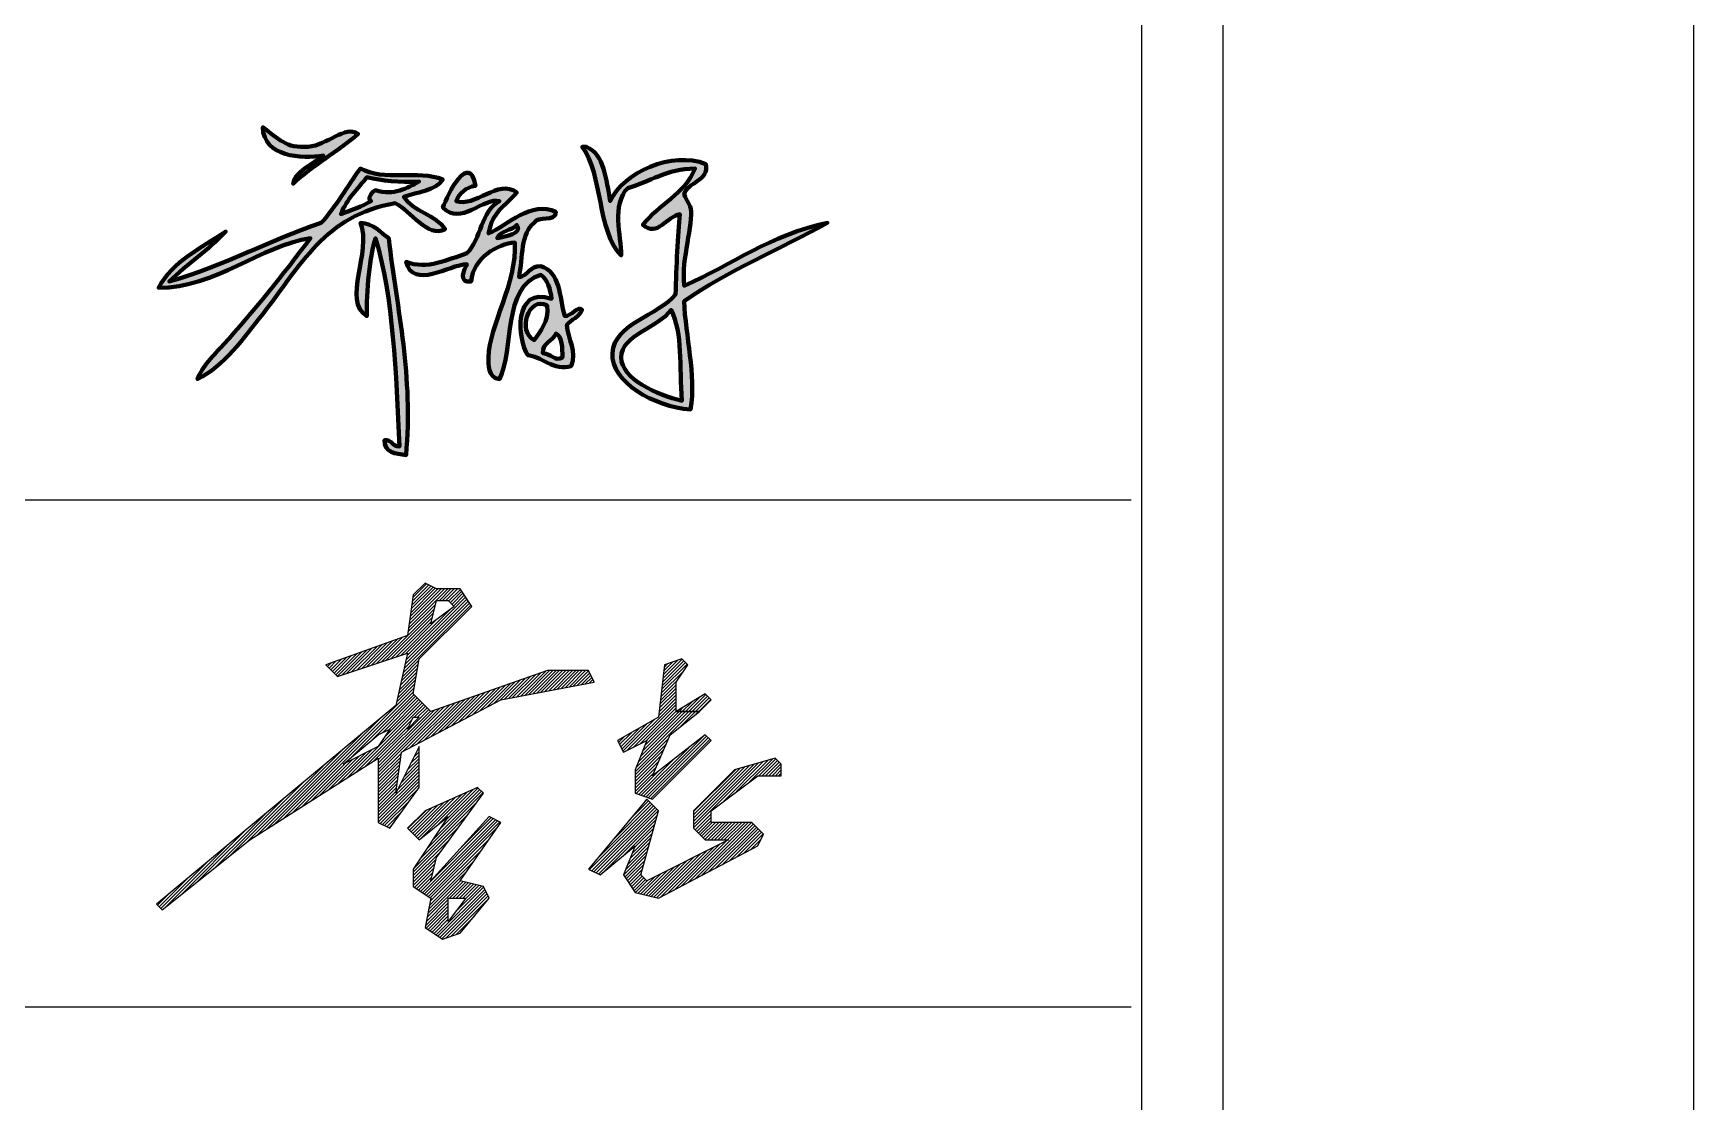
# Model space of a CAD drawing. Header units: inches. Extents: x 18712 to 314639, y 0 to 420500.
# Drawn here: x 134335 to 137612, y 175175 to 177284 of the extents above; entities that cross this region are included whole.
import ezdxf
from ezdxf.enums import TextEntityAlignment as Align

# ---------------------------------------------------------------- set-up
doc = ezdxf.new("R2010")
doc.units = ezdxf.units.IN
doc.header["$LTSCALE"] = 1000
doc.header["$MEASUREMENT"] = 0
doc.layers.get('0').update_dxf_attribs({"true_color": 0xffffff})
for name, color, linetype, true_color in [('TK', 7, 'Continuous', 0xffffff), ('TK-TEXT', 4, 'Continuous', 0x00ffff), ('ZG-图号', 2, 'Continuous', 0xffff00), ('ZG-图名', 1, 'Continuous', 0xff0000), ('ZG-图框层', 4, 'Continuous', 0x00ffff), ('图层 1', 7, 'Continuous', 0xffffff), ('签名', 3, 'Continuous', 0x00ff00)]:
    doc.layers.add(name, color=color, linetype=linetype, true_color=true_color)
doc.styles.add('-宋体', font='simsun.ttc', dxfattribs={"height": 0.2, "bigfont": 'gbcbig.shx'})
pattern_1 = [(45, (3020.8344, -76034.279), (-3.232892, 3.232892), [])]

# ---------------------------------------------------------------- blocks, each defined once
blk = doc.blocks.new('A$C6f5e09ec')
at = {"layer": '图层 1', "true_color": 0xffffff}
h = blk.add_hatch(color=7, dxfattribs=at)
edge = h.paths.add_edge_path(flags=0)
edge.add_spline(control_points=[(3576.1, -74201.6), (3578.5, -74260.8), (3652, -74264.4), (3696.1, -74257.4), (3675.7, -74272.8), (3636.5, -74292), (3636.1, -74313.1), (3675.4, -74276.6), (3724.1, -74249.7), (3764.7, -74214.5), (3737.8, -74197.7), (3703.8, -74237.1), (3666.1, -74240.2), (3621.2, -74243.9), (3608.2, -74224.3), (3576.1, -74201.6)], knot_values=[0, 0, 0, 0, 0.296607, 0.296607, 0.296607, 0.593215, 0.593215, 0.593215, 0.889822, 0.889822, 0.889822, 1.18643, 1.18643, 1.18643, 1.483037, 1.483037, 1.483037, 1.483037], weights=[1, 1, 1, 1, 1, 1, 1, 1, 1, 1, 1, 1, 1, 1, 1, 1], degree=3, periodic=0)
h = blk.add_hatch(color=7, dxfattribs=at)
edge = h.paths.add_edge_path(flags=0)
edge.add_spline(control_points=[(3996.2, -74317.4), (3984.5, -74249.2), (3940.1, -74333.5), (3931.9, -74360.3), (3965.8, -74397.3), (4012.1, -74339.4), (4043.4, -74347.4), (4006.9, -74366.7), (4007.3, -74422.8), (3979.1, -74450.3), (3941.7, -74462.4), (3900.3, -74483.6), (3859, -74467.4), (3873, -74522.5), (3944, -74473.8), (3979.1, -74471.7), (3973.8, -74482.1), (3960.5, -74510.1), (3987.6, -74506), (3991.2, -74458.1), (4040.2, -74432.9), (4073.4, -74428.9), (4078.7, -74510.9), (4022.5, -74590.6), (4021.9, -74656.1), (4021.8, -74668.9), (4019.8, -74696.1), (4043.4, -74698.9), (4072.5, -74641.6), (4048.6, -74515.2), (4124.8, -74493.2), (4138.2, -74502.7), (4143.4, -74520.3), (4146.2, -74540.3), (4069, -74514.8), (4079.3, -74620.6), (4099.1, -74651.8), (4122.3, -74651.9), (4152.2, -74683.8), (4184.8, -74673.2), (4197.4, -74644.5), (4177.8, -74619.7), (4176.3, -74591.8), (4185.1, -74580.6), (4201.3, -74576.8), (4206.3, -74561.7), (4198.6, -74552.9), (4185.2, -74574.8), (4172, -74574.6), (4161.9, -74536.1), (4162.9, -74486.5), (4124.8, -74476), (4102.2, -74474.8), (4100.9, -74495), (4081.9, -74497.4), (4089.4, -74459.2), (4085.1, -74409.2), (4112, -74390.3), (4118.2, -74375), (4154.6, -74390.1), (4154.8, -74368.8), (4106.2, -74345.5), (4059, -74395.2), (4021.9, -74411.7), (4030, -74365.6), (4052.9, -74360.3), (4077.7, -74330.3), (4040.2, -74302.7), (3995.2, -74361.1), (3957.6, -74347.4), (3964.7, -74331.6), (3976.3, -74320.4), (3996.2, -74317.4)], knot_values=[0, 0, 0, 0, 0.032292, 0.032292, 0.032292, 0.064584, 0.064584, 0.064584, 0.096876, 0.096876, 0.096876, 0.129168, 0.129168, 0.129168, 0.16146, 0.16146, 0.16146, 0.193752, 0.193752, 0.193752, 0.226044, 0.226044, 0.226044, 0.258336, 0.258336, 0.258336, 0.290628, 0.290628, 0.290628, 0.32292, 0.32292, 0.32292, 0.355212, 0.355212, 0.355212, 0.387504, 0.387504, 0.387504, 0.419796, 0.419796, 0.419796, 0.452088, 0.452088, 0.452088, 0.48438, 0.48438, 0.48438, 0.516672, 0.516672, 0.516672, 0.548964, 0.548964, 0.548964, 0.581257, 0.581257, 0.581257, 0.613549, 0.613549, 0.613549, 0.645841, 0.645841, 0.645841, 0.678133, 0.678133, 0.678133, 0.710425, 0.710425, 0.710425, 0.742717, 0.742717, 0.742717, 0.775009, 0.775009, 0.775009, 0.775009], weights=[1, 1, 1, 1, 1, 1, 1, 1, 1, 1, 1, 1, 1, 1, 1, 1, 1, 1, 1, 1, 1, 1, 1, 1, 1, 1, 1, 1, 1, 1, 1, 1, 1, 1, 1, 1, 1, 1, 1, 1, 1, 1, 1, 1, 1, 1, 1, 1, 1, 1, 1, 1, 1, 1, 1, 1, 1, 1, 1, 1, 1, 1, 1, 1, 1, 1, 1, 1, 1, 1, 1, 1, 1], degree=3, periodic=0)
edge = h.paths.add_edge_path(flags=0)
edge.add_spline(control_points=[(4039.1, -74420.3), (4055.3, -74417.7), (4090.1, -74411.5), (4077.7, -74394.6), (4067.5, -74405.9), (4045.5, -74405.3), (4039.1, -74420.3)], knot_values=[0, 0, 0, 0, 0.734118, 0.734118, 0.734118, 1.468235, 1.468235, 1.468235, 1.468235], weights=[1, 1, 1, 1, 1, 1, 1], degree=3, periodic=0)
edge = h.paths.add_edge_path(flags=0)
edge.add_spline(control_points=[(4112, -74621.8), (4124.6, -74603), (4140.2, -74587.2), (4137.7, -74553.2), (4100.5, -74533.8), (4077.5, -74606.2), (4112, -74621.8)], knot_values=[0, 0, 0, 0, 0.624085, 0.624085, 0.624085, 1.248171, 1.248171, 1.248171, 1.248171], weights=[1, 1, 1, 1, 1, 1, 1], degree=3, periodic=0)
edge = h.paths.add_edge_path(flags=0)
edge.add_spline(control_points=[(4129.1, -74647.5), (4146.7, -74648.6), (4151.7, -74664.9), (4167.7, -74656.1), (4167.2, -74636.5), (4167.6, -74616.1), (4154.8, -74608.9), (4149.3, -74624.8), (4127.9, -74624.8), (4129.1, -74647.5)], knot_values=[0, 0, 0, 0, 0.469296, 0.469296, 0.469296, 0.938592, 0.938592, 0.938592, 1.407887, 1.407887, 1.407887, 1.407887], weights=[1, 1, 1, 1, 1, 1, 1, 1, 1, 1], degree=3, periodic=0)
h = blk.add_hatch(color=7, dxfattribs=at)
edge = h.paths.add_edge_path(flags=0)
edge.add_spline(control_points=[(4206.3, -74240.2), (4248.2, -74295.5), (4235.3, -74405.5), (4283.4, -74454.6), (4283.4, -74416), (4264.2, -74354.3), (4296.3, -74321.7), (4340.6, -74308.9), (4373.1, -74284.2), (4429.2, -74283.1), (4409, -74334.3), (4356.8, -74353.6), (4326.3, -74394.6), (4354.3, -74419.7), (4373.6, -74377.4), (4399.2, -74373.1), (4394.8, -74413.7), (4392.9, -74476.8), (4390.6, -74531.7), (4357.8, -74573.1), (4269.6, -74588.4), (4266.3, -74647.5), (4263, -74704.7), (4347.5, -74752.8), (4420.6, -74758.9), (4431.9, -74688.8), (4410.1, -74615.3), (4407.7, -74544.6), (4493.6, -74484.7), (4597.2, -74442.6), (4690.7, -74390.3), (4578.3, -74413.6), (4502, -74473.1), (4407.7, -74514.6), (4402, -74459.1), (4426.2, -74395), (4420.6, -74360.3), (4420.1, -74357.3), (4407.3, -74336.4), (4407.7, -74334.5), (4413.7, -74309.6), (4458.1, -74307.5), (4450.6, -74274.5), (4384.3, -74247.6), (4287, -74291.2), (4262, -74347.4), (4253.2, -74304.7), (4251.2, -74255.3), (4214.8, -74240.2), (4212, -74240.2), (4209.1, -74240.2), (4206.3, -74240.2)], knot_values=[0, 0, 0, 0, 0.058824, 0.058824, 0.058824, 0.117647, 0.117647, 0.117647, 0.176471, 0.176471, 0.176471, 0.235294, 0.235294, 0.235294, 0.294118, 0.294118, 0.294118, 0.352941, 0.352941, 0.352941, 0.411765, 0.411765, 0.411765, 0.470588, 0.470588, 0.470588, 0.529412, 0.529412, 0.529412, 0.588235, 0.588235, 0.588235, 0.647059, 0.647059, 0.647059, 0.705882, 0.705882, 0.705882, 0.764706, 0.764706, 0.764706, 0.823529, 0.823529, 0.823529, 0.882353, 0.882353, 0.882353, 0.941176, 0.941176, 0.941176, 1, 1, 1, 1], weights=[1, 1, 1, 1, 1, 1, 1, 1, 1, 1, 1, 1, 1, 1, 1, 1, 1, 1, 1, 1, 1, 1, 1, 1, 1, 1, 1, 1, 1, 1, 1, 1, 1, 1, 1, 1, 1, 1, 1, 1, 1, 1, 1, 1, 1, 1, 1, 1, 1, 1, 1, 1], degree=3, periodic=0)
edge = h.paths.add_edge_path(flags=0)
edge.add_spline(control_points=[(4382, -74561.7), (4357.7, -74597.7), (4283, -74611.2), (4283.4, -74656.1), (4283.8, -74698.7), (4354.2, -74729), (4403.5, -74741.8), (4397.5, -74671.2), (4405.8, -74610.2), (4382, -74561.7)], knot_values=[0, 0, 0, 0, 0.524063, 0.524063, 0.524063, 1.048126, 1.048126, 1.048126, 1.572188, 1.572188, 1.572188, 1.572188], weights=[1, 1, 1, 1, 1, 1, 1, 1, 1, 1], degree=3, periodic=0)
h = blk.add_hatch(color=7, dxfattribs=at)
edge = h.paths.add_edge_path(flags=0)
edge.add_spline(control_points=[(3931.9, -74304.5), (3882.3, -74286), (3814.3, -74308.7), (3769, -74283.1), (3742.9, -74318.4), (3721, -74358), (3691.8, -74390.3), (3588, -74425.1), (3499.9, -74475.6), (3391.8, -74506), (3427.5, -74471.7), (3469.3, -74443.5), (3503.2, -74407.4), (3454.7, -74440.3), (3398.6, -74465.7), (3370.3, -74518.9), (3483.1, -74518.6), (3572.6, -74435.5), (3670.4, -74420.3), (3617.5, -74491.5), (3556.3, -74567.1), (3498.9, -74630.3), (3479.6, -74651.7), (3456.6, -74673.8), (3447.5, -74698.9), (3500.1, -74673.1), (3538.6, -74618), (3576.1, -74570.3), (3651.5, -74474.4), (3698.4, -74375.5), (3837.6, -74351.7), (3869.1, -74366.5), (3900.2, -74420.7), (3936.2, -74403.1), (3917.3, -74373.5), (3873.2, -74369), (3854.7, -74338.8), (3882.4, -74329.4), (3917.3, -74327.1), (3931.9, -74304.5)], knot_values=[0, 0, 0, 0, 0.06603, 0.06603, 0.06603, 0.13206, 0.13206, 0.13206, 0.19809, 0.19809, 0.19809, 0.26412, 0.26412, 0.26412, 0.330151, 0.330151, 0.330151, 0.396181, 0.396181, 0.396181, 0.462211, 0.462211, 0.462211, 0.528241, 0.528241, 0.528241, 0.594271, 0.594271, 0.594271, 0.660301, 0.660301, 0.660301, 0.726331, 0.726331, 0.726331, 0.792361, 0.792361, 0.792361, 0.858391, 0.858391, 0.858391, 0.858391], weights=[1, 1, 1, 1, 1, 1, 1, 1, 1, 1, 1, 1, 1, 1, 1, 1, 1, 1, 1, 1, 1, 1, 1, 1, 1, 1, 1, 1, 1, 1, 1, 1, 1, 1, 1, 1, 1, 1, 1, 1], degree=3, periodic=0)
edge = h.paths.add_edge_path(flags=0)
edge.add_spline(control_points=[(3781.9, -74300.2), (3763.6, -74323.4), (3742, -74343.2), (3730.4, -74373.1), (3751.2, -74365.4), (3772, -74357.6), (3790.4, -74347.4), (3780.6, -74344), (3792.7, -74327.3), (3799, -74326), (3834.7, -74337.2), (3861.3, -74321.8), (3884.8, -74308.8), (3845.3, -74311.1), (3811.7, -74307.6), (3781.9, -74300.2)], knot_values=[0, 0, 0, 0, 0.45408, 0.45408, 0.45408, 0.908159, 0.908159, 0.908159, 1.362239, 1.362239, 1.362239, 1.816318, 1.816318, 1.816318, 2.270398, 2.270398, 2.270398, 2.270398], weights=[1, 1, 1, 1, 1, 1, 1, 1, 1, 1, 1, 1, 1, 1, 1, 1], degree=3, periodic=0)
h = blk.add_hatch(color=7, dxfattribs=at)
edge = h.paths.add_edge_path(flags=0)
edge.add_spline(control_points=[(3769, -74390.3), (3792.3, -74447.9), (3731.4, -74544.5), (3781.9, -74574.6), (3780.3, -74528.2), (3787.6, -74452.9), (3799, -74420.3), (3834.1, -74538.1), (3839.2, -74685.9), (3846.2, -74831.8), (3831.9, -74831.8), (3831.5, -74817.9), (3816.2, -74819), (3815.4, -74844), (3838, -74845.7), (3859, -74849), (3873.2, -74693.6), (3842, -74564.9), (3824.7, -74420.3), (3807.1, -74409.3), (3796.2, -74391.7), (3769, -74390.3)], knot_values=[0, 0, 0, 0, 0.08889, 0.08889, 0.08889, 0.17778, 0.17778, 0.17778, 0.26667, 0.26667, 0.26667, 0.35556, 0.35556, 0.35556, 0.44445, 0.44445, 0.44445, 0.533339, 0.533339, 0.533339, 0.622229, 0.622229, 0.622229, 0.622229], weights=[1, 1, 1, 1, 1, 1, 1, 1, 1, 1, 1, 1, 1, 1, 1, 1, 1, 1, 1, 1, 1, 1], degree=3, periodic=0)
at = {"layer": '签名', "linetype": 'Continuous', "true_color": 0x00ff00}
h = blk.add_hatch(dxfattribs=at)
h.set_pattern_fill('ANSI31', color=3, scale=6.35, angle=45, style=0)
h.set_pattern_definition(pattern_1)
h.paths.add_polyline_path([(3804.2, -75446.8), (3804.2, -75573.5), (3827.2, -75585), (3884.8, -75504.4), (3884.8, -75423.7), (3838.8, -75515.9), (3850.3, -75435.2), (4046.1, -75331.6), (4230.4, -75297), (4218.9, -75274), (4138.3, -75274), (3907.9, -75354.6), (3873.3, -75320), (3884.8, -75250.9), (3988.5, -75147.2), (3965.5, -75112.7), (3919.4, -75112.7), (3896.4, -75101.2), (3873.3, -75124.2), (3861.8, -75204.8), (3700.5, -75262.4), (3723.6, -75285.5), (3861.8, -75239.4), (3838.8, -75343.1), (3366.4, -75734.8), (3378, -75746.3), (3550.8, -75608)], flags=0)
h.paths.add_polyline_path([(3735.1, -75458.3), (3804.2, -75423.7), (3827.2, -75389.2), (3804.2, -75400.7)], flags=0)
h.paths.add_polyline_path([(3861.8, -75389.2), (3884.8, -75366.1), (3873.3, -75366.1)], flags=0)
h.paths.add_polyline_path([(3907.9, -75181.8), (3954, -75147.2), (3942.4, -75135.7), (3919.4, -75135.7)], flags=0)
h.paths.add_polyline_path([(4046.1, -75573.5), (4023.1, -75562), (3907.9, -75688.7), (3919.4, -75642.6), (4011.6, -75515.9), (4000, -75504.4), (3896.4, -75550.4), (3861.8, -75585), (3884.8, -75608), (3942.4, -75562), (3873.3, -75665.6), (3873.3, -75700.2), (3907.9, -75723.2), (3896.4, -75780.8), (3930.9, -75803.9), (3965.5, -75792.4), (4023.1, -75723.2), (4011.6, -75700.2), (3965.5, -75688.7)], flags=0)
h.paths.add_polyline_path([(3977, -75723.2), (3942.4, -75723.2), (3942.4, -75769.3)], flags=0)
h.paths.add_polyline_path([(4460.8, -75412.2), (4449.3, -75400.7), (4345.6, -75481.3), (4380.2, -75400.7), (4437.8, -75354.6), (4391.7, -75354.6), (4391.7, -75297), (4414.8, -75262.4), (4403.2, -75250.9), (4368.7, -75262.4), (4357.2, -75366.1), (4276.5, -75412.2), (4288, -75435.2), (4334.1, -75412.2), (4311.1, -75469.8), (4311.1, -75515.9), (4345.6, -75527.4)], flags=0)
h.paths.add_polyline_path([(4357.2, -75550.4), (4334.1, -75527.4), (4218.9, -75665.6), (4242, -75677.2), (4311.1, -75619.6), (4288, -75677.2), (4311.1, -75711.7), (4357.2, -75723.2), (4553, -75619.6), (4564.5, -75596.5), (4541.5, -75573.5), (4460.8, -75573.5), (4460.8, -75550.4), (4553, -75481.3), (4599.1, -75481.3), (4599.1, -75458.3), (4587.6, -75446.8), (4506.9, -75469.8), (4426.3, -75550.4), (4426.3, -75585), (4449.3, -75608), (4495.4, -75608), (4334.1, -75688.7), (4322.6, -75677.2)], flags=0)
h = blk.add_hatch(dxfattribs=at)
h.set_pattern_fill('ANSI31', color=3, scale=6.35, angle=45, style=0)
h.set_pattern_definition(pattern_1)
h.paths.add_polyline_path([(4460.8, -75331.6), (4449.3, -75320), (4391.7, -75354.6), (4437.8, -75354.6)], flags=0)
at = {"color": 7, "lineweight": -3, "true_color": 0xffffff}
blk.add_line((5310.1, -64560.2), (5310.1, -81774.7), dxfattribs=at)
at = {"layer": 'TK', "lineweight": -3}
for p, q in [((5471.4, -82100), (5471.4, 0)), ((5471.4, -82054.3), (5471.4, 0)), ((183.2, -74937.2), (5290.1, -74937.2)), ((183.2, -74937.2), (5290.1, -74937.2)), ((183.2, -75937.2), (5290.1, -75937.2)), ((183.2, -75937.2), (5290.1, -75937.2))]:
    blk.add_line(p, q, dxfattribs=at)
at = {"layer": 'ZG-图框层', "lineweight": -3}
blk.add_line((5471.4, -82100), (5471.4, 0), dxfattribs=at)
at = {"layer": '图层 1', "color": 7, "lineweight": 100, "true_color": 0xffffff}
for points, knots in [([(3696.1, -74257.4), (3675.7, -74272.8), (3636.5, -74292), (3636.1, -74313.1), (3675.4, -74276.6), (3724.1, -74249.7), (3764.7, -74214.5), (3737.8, -74197.7), (3703.8, -74237.1), (3666.1, -74240.2), (3621.2, -74243.9), (3608.2, -74224.3), (3576.1, -74201.6), (3578.5, -74260.8), (3652, -74264.4), (3696.1, -74257.4)], [0, 0, 0, 0, 16.2, 16.2, 16.2, 32.4, 32.4, 32.4, 48.6, 48.6, 48.6, 64.8, 64.8, 64.8, 81, 81, 81, 81]), ([(3576.1, -74201.6), (3608.2, -74224.3), (3621.2, -74243.9), (3666.1, -74240.2), (3703.8, -74237.1), (3737.8, -74197.7), (3764.7, -74214.5), (3724.1, -74249.7), (3675.4, -74276.6), (3636.1, -74313.1), (3636.5, -74292), (3675.7, -74272.8), (3696.1, -74257.4), (3652, -74264.4), (3578.5, -74260.8), (3576.1, -74201.6)], [0, 0, 0, 0, 16.2, 16.2, 16.2, 32.4, 32.4, 32.4, 48.6, 48.6, 48.6, 64.8, 64.8, 64.8, 81, 81, 81, 81]), ([(4283.4, -74454.6), (4283.4, -74416), (4264.2, -74354.3), (4296.3, -74321.7), (4340.6, -74308.9), (4373.1, -74284.2), (4429.2, -74283.1), (4409, -74334.3), (4356.8, -74353.6), (4326.3, -74394.6), (4354.3, -74419.7), (4373.6, -74377.4), (4399.2, -74373.1), (4394.8, -74413.7), (4392.9, -74476.8), (4390.6, -74531.7), (4357.8, -74573.1), (4269.6, -74588.4), (4266.3, -74647.5), (4263, -74704.7), (4347.5, -74752.8), (4420.6, -74758.9), (4431.9, -74688.8), (4410.1, -74615.3), (4407.7, -74544.6), (4493.6, -74484.7), (4597.2, -74442.6), (4690.7, -74390.3), (4578.3, -74413.6), (4502, -74473.1), (4407.7, -74514.6), (4402, -74459.1), (4426.2, -74395), (4420.6, -74360.3), (4420.1, -74357.3), (4407.3, -74336.4), (4407.7, -74334.5), (4413.7, -74309.6), (4458.1, -74307.5), (4450.6, -74274.5), (4384.3, -74247.6), (4287, -74291.2), (4262, -74347.4), (4253.2, -74304.7), (4251.2, -74255.3), (4214.8, -74240.2), (4212, -74240.2), (4209.1, -74240.2), (4206.3, -74240.2), (4248.2, -74295.5), (4235.3, -74405.5), (4283.4, -74454.6)], [0, 0, 0, 0, 172.421053, 172.421053, 172.421053, 344.842106, 344.842106, 344.842106, 517.263158, 517.263158, 517.263158, 689.684211, 689.684211, 689.684211, 862.105264, 862.105264, 862.105264, 1034.526317, 1034.526317, 1034.526317, 1206.947369, 1206.947369, 1206.947369, 1379.368422, 1379.368422, 1379.368422, 1551.789475, 1551.789475, 1551.789475, 1724.210528, 1724.210528, 1724.210528, 1896.63158, 1896.63158, 1896.63158, 2069.052633, 2069.052633, 2069.052633, 2241.473686, 2241.473686, 2241.473686, 2413.894739, 2413.894739, 2413.894739, 2586.315791, 2586.315791, 2586.315791, 2758.736844, 2758.736844, 2758.736844, 2931.157897, 2931.157897, 2931.157897, 2931.157897]), ([(4206.3, -74240.2), (4209.1, -74240.2), (4212, -74240.2), (4214.8, -74240.2), (4251.2, -74255.3), (4253.2, -74304.7), (4262, -74347.4), (4287, -74291.2), (4384.3, -74247.6), (4450.6, -74274.5), (4458.1, -74307.5), (4413.7, -74309.6), (4407.7, -74334.5), (4407.3, -74336.4), (4420.1, -74357.3), (4420.6, -74360.3), (4426.2, -74395), (4402, -74459.1), (4407.7, -74514.6), (4502, -74473.1), (4578.3, -74413.6), (4690.7, -74390.3), (4597.2, -74442.6), (4493.6, -74484.7), (4407.7, -74544.6), (4410.1, -74615.3), (4431.9, -74688.8), (4420.6, -74758.9), (4347.5, -74752.8), (4263, -74704.7), (4266.3, -74647.5), (4269.6, -74588.4), (4357.8, -74573.1), (4390.6, -74531.7), (4392.9, -74476.8), (4394.8, -74413.7), (4399.2, -74373.1), (4373.6, -74377.4), (4354.3, -74419.7), (4326.3, -74394.6), (4356.8, -74353.6), (4409, -74334.3), (4429.2, -74283.1), (4373.1, -74284.2), (4340.6, -74308.9), (4296.3, -74321.7), (4264.2, -74354.3), (4283.4, -74416), (4283.4, -74454.6), (4235.3, -74405.5), (4248.2, -74295.5), (4206.3, -74240.2)], [0, 0, 0, 0, 172.421053, 172.421053, 172.421053, 344.842106, 344.842106, 344.842106, 517.263158, 517.263158, 517.263158, 689.684211, 689.684211, 689.684211, 862.105264, 862.105264, 862.105264, 1034.526317, 1034.526317, 1034.526317, 1206.947369, 1206.947369, 1206.947369, 1379.368422, 1379.368422, 1379.368422, 1551.789475, 1551.789475, 1551.789475, 1724.210528, 1724.210528, 1724.210528, 1896.63158, 1896.63158, 1896.63158, 2069.052633, 2069.052633, 2069.052633, 2241.473686, 2241.473686, 2241.473686, 2413.894739, 2413.894739, 2413.894739, 2586.315791, 2586.315791, 2586.315791, 2758.736844, 2758.736844, 2758.736844, 2931.157897, 2931.157897, 2931.157897, 2931.157897]), ([(3769, -74283.1), (3742.9, -74318.4), (3721, -74358), (3691.8, -74390.3), (3588, -74425.1), (3499.9, -74475.6), (3391.8, -74506), (3427.5, -74471.7), (3469.3, -74443.5), (3503.2, -74407.4), (3454.7, -74440.3), (3398.6, -74465.7), (3370.3, -74518.9), (3483.1, -74518.6), (3572.6, -74435.5), (3670.4, -74420.3), (3617.5, -74491.5), (3556.3, -74567.1), (3498.9, -74630.3), (3479.6, -74651.7), (3456.6, -74673.8), (3447.5, -74698.9), (3500.1, -74673.1), (3538.6, -74618), (3576.1, -74570.3), (3651.5, -74474.4), (3698.4, -74375.5), (3837.6, -74351.7), (3869.1, -74366.5), (3900.2, -74420.7), (3936.2, -74403.1), (3917.3, -74373.5), (3873.2, -74369), (3854.7, -74338.8), (3882.4, -74329.4), (3917.3, -74327.1), (3931.9, -74304.5), (3882.3, -74286), (3814.3, -74308.7), (3769, -74283.1)], [0, 0, 0, 0, 196.74443, 196.74443, 196.74443, 393.488861, 393.488861, 393.488861, 590.233291, 590.233291, 590.233291, 786.977722, 786.977722, 786.977722, 983.722152, 983.722152, 983.722152, 1180.466583, 1180.466583, 1180.466583, 1377.211013, 1377.211013, 1377.211013, 1573.955444, 1573.955444, 1573.955444, 1770.699874, 1770.699874, 1770.699874, 1967.444304, 1967.444304, 1967.444304, 2164.188735, 2164.188735, 2164.188735, 2360.933165, 2360.933165, 2360.933165, 2557.677596, 2557.677596, 2557.677596, 2557.677596]), ([(3931.9, -74304.5), (3917.3, -74327.1), (3882.4, -74329.4), (3854.7, -74338.8), (3873.2, -74369), (3917.3, -74373.5), (3936.2, -74403.1), (3900.2, -74420.7), (3869.1, -74366.5), (3837.6, -74351.7), (3698.4, -74375.5), (3651.5, -74474.4), (3576.1, -74570.3), (3538.6, -74618), (3500.1, -74673.1), (3447.5, -74698.9), (3456.6, -74673.8), (3479.6, -74651.7), (3498.9, -74630.3), (3556.3, -74567.1), (3617.5, -74491.5), (3670.4, -74420.3), (3572.6, -74435.5), (3483.1, -74518.6), (3370.3, -74518.9), (3398.6, -74465.7), (3454.7, -74440.3), (3503.2, -74407.4), (3469.3, -74443.5), (3427.5, -74471.7), (3391.8, -74506), (3499.9, -74475.6), (3588, -74425.1), (3691.8, -74390.3), (3721, -74358), (3742.9, -74318.4), (3769, -74283.1), (3814.3, -74308.7), (3882.3, -74286), (3931.9, -74304.5)], [0, 0, 0, 0, 196.74443, 196.74443, 196.74443, 393.488861, 393.488861, 393.488861, 590.233291, 590.233291, 590.233291, 786.977722, 786.977722, 786.977722, 983.722152, 983.722152, 983.722152, 1180.466583, 1180.466583, 1180.466583, 1377.211013, 1377.211013, 1377.211013, 1573.955444, 1573.955444, 1573.955444, 1770.699874, 1770.699874, 1770.699874, 1967.444304, 1967.444304, 1967.444304, 2164.188735, 2164.188735, 2164.188735, 2360.933165, 2360.933165, 2360.933165, 2557.677596, 2557.677596, 2557.677596, 2557.677596]), ([(3781.9, -74300.2), (3763.6, -74323.4), (3742, -74343.2), (3730.4, -74373.1), (3751.2, -74365.4), (3772, -74357.6), (3790.4, -74347.4), (3780.6, -74344), (3792.7, -74327.3), (3799, -74326), (3834.7, -74337.2), (3861.3, -74321.8), (3884.8, -74308.8), (3845.3, -74311.1), (3811.7, -74307.6), (3781.9, -74300.2)], [0, 0, 0, 0, 16.2, 16.2, 16.2, 32.4, 32.4, 32.4, 48.6, 48.6, 48.6, 64.8, 64.8, 64.8, 81, 81, 81, 81]), ([(3884.8, -74308.8), (3861.3, -74321.8), (3834.7, -74337.2), (3799, -74326), (3792.7, -74327.3), (3780.6, -74344), (3790.4, -74347.4), (3772, -74357.6), (3751.2, -74365.4), (3730.4, -74373.1), (3742, -74343.2), (3763.6, -74323.4), (3781.9, -74300.2), (3811.7, -74307.6), (3845.3, -74311.1), (3884.8, -74308.8)], [0, 0, 0, 0, 16.2, 16.2, 16.2, 32.4, 32.4, 32.4, 48.6, 48.6, 48.6, 64.8, 64.8, 64.8, 81, 81, 81, 81]), ([(3931.9, -74360.3), (3965.8, -74397.3), (4012.1, -74339.4), (4043.4, -74347.4), (4006.9, -74366.7), (4007.3, -74422.8), (3979.1, -74450.3), (3941.7, -74462.4), (3900.3, -74483.6), (3859, -74467.4), (3873, -74522.5), (3944, -74473.8), (3979.1, -74471.7), (3973.8, -74482.1), (3960.5, -74510.1), (3987.6, -74506), (3991.2, -74458.1), (4040.2, -74432.9), (4073.4, -74428.9), (4078.7, -74510.9), (4022.5, -74590.6), (4021.9, -74656.1), (4021.8, -74668.9), (4019.8, -74696.1), (4043.4, -74698.9), (4072.5, -74641.6), (4048.6, -74515.2), (4124.8, -74493.2), (4138.2, -74502.7), (4143.4, -74520.3), (4146.2, -74540.3), (4069, -74514.8), (4079.3, -74620.6), (4099.1, -74651.8), (4122.3, -74651.9), (4152.2, -74683.8), (4184.8, -74673.2), (4197.4, -74644.5), (4177.8, -74619.7), (4176.3, -74591.8), (4185.1, -74580.6), (4201.3, -74576.8), (4206.3, -74561.7), (4198.6, -74552.9), (4185.2, -74574.8), (4172, -74574.6), (4161.9, -74536.1), (4162.9, -74486.5), (4124.8, -74476), (4102.2, -74474.8), (4100.9, -74495), (4081.9, -74497.4), (4089.4, -74459.2), (4085.1, -74409.2), (4112, -74390.3), (4118.2, -74375), (4154.6, -74390.1), (4154.8, -74368.8), (4106.2, -74345.5), (4059, -74395.2), (4021.9, -74411.7), (4030, -74365.6), (4052.9, -74360.3), (4077.7, -74330.3), (4040.2, -74302.7), (3995.2, -74361.1), (3957.6, -74347.4), (3964.7, -74331.6), (3976.3, -74320.4), (3996.2, -74317.4), (3984.5, -74249.2), (3940.1, -74333.5), (3931.9, -74360.3)], [0, 0, 0, 0, 16.2, 16.2, 16.2, 32.4, 32.4, 32.4, 48.6, 48.6, 48.6, 64.8, 64.8, 64.8, 81, 81, 81, 97.2, 97.2, 97.2, 113.4, 113.4, 113.4, 129.6, 129.6, 129.6, 145.8, 145.8, 145.8, 162, 162, 162, 178.2, 178.2, 178.2, 194.4, 194.4, 194.4, 210.6, 210.6, 210.6, 226.8, 226.8, 226.8, 243, 243, 243, 259.2, 259.2, 259.2, 275.4, 275.4, 275.4, 291.6, 291.6, 291.6, 307.8, 307.8, 307.8, 324, 324, 324, 340.2, 340.2, 340.2, 356.4, 356.4, 356.4, 372.6, 372.6, 372.6, 388.8, 388.8, 388.8, 388.8]), ([(3996.2, -74317.4), (3976.3, -74320.4), (3964.7, -74331.6), (3957.6, -74347.4), (3995.2, -74361.1), (4040.2, -74302.7), (4077.7, -74330.3), (4052.9, -74360.3), (4030, -74365.6), (4021.9, -74411.7), (4059, -74395.2), (4106.2, -74345.5), (4154.8, -74368.8), (4154.6, -74390.1), (4118.2, -74375), (4112, -74390.3), (4085.1, -74409.2), (4089.4, -74459.2), (4081.9, -74497.4), (4100.9, -74495), (4102.2, -74474.8), (4124.8, -74476), (4162.9, -74486.5), (4161.9, -74536.1), (4172, -74574.6), (4185.2, -74574.8), (4198.6, -74552.9), (4206.3, -74561.7), (4201.3, -74576.8), (4185.1, -74580.6), (4176.3, -74591.8), (4177.8, -74619.7), (4197.4, -74644.5), (4184.8, -74673.2), (4152.2, -74683.8), (4122.3, -74651.9), (4099.1, -74651.8), (4079.3, -74620.6), (4069, -74514.8), (4146.2, -74540.3), (4143.4, -74520.3), (4138.2, -74502.7), (4124.8, -74493.2), (4048.6, -74515.2), (4072.5, -74641.6), (4043.4, -74698.9), (4019.8, -74696.1), (4021.8, -74668.9), (4021.9, -74656.1), (4022.5, -74590.6), (4078.7, -74510.9), (4073.4, -74428.9), (4040.2, -74432.9), (3991.2, -74458.1), (3987.6, -74506), (3960.5, -74510.1), (3973.8, -74482.1), (3979.1, -74471.7), (3944, -74473.8), (3873, -74522.5), (3859, -74467.4), (3900.3, -74483.6), (3941.7, -74462.4), (3979.1, -74450.3), (4007.3, -74422.8), (4006.9, -74366.7), (4043.4, -74347.4), (4012.1, -74339.4), (3965.8, -74397.3), (3931.9, -74360.3), (3940.1, -74333.5), (3984.5, -74249.2), (3996.2, -74317.4)], [0, 0, 0, 0, 16.2, 16.2, 16.2, 32.4, 32.4, 32.4, 48.6, 48.6, 48.6, 64.8, 64.8, 64.8, 81, 81, 81, 97.2, 97.2, 97.2, 113.4, 113.4, 113.4, 129.6, 129.6, 129.6, 145.8, 145.8, 145.8, 162, 162, 162, 178.2, 178.2, 178.2, 194.4, 194.4, 194.4, 210.6, 210.6, 210.6, 226.8, 226.8, 226.8, 243, 243, 243, 259.2, 259.2, 259.2, 275.4, 275.4, 275.4, 291.6, 291.6, 291.6, 307.8, 307.8, 307.8, 324, 324, 324, 340.2, 340.2, 340.2, 356.4, 356.4, 356.4, 372.6, 372.6, 372.6, 388.8, 388.8, 388.8, 388.8]), ([(3769, -74390.3), (3796.2, -74391.7), (3807.1, -74409.3), (3824.7, -74420.3), (3842, -74564.9), (3873.2, -74693.6), (3859, -74849), (3838, -74845.7), (3815.4, -74844), (3816.2, -74819), (3831.5, -74817.9), (3831.9, -74831.8), (3846.2, -74831.8), (3839.2, -74685.9), (3834.1, -74538.1), (3799, -74420.3), (3787.6, -74452.9), (3780.3, -74528.2), (3781.9, -74574.6), (3731.4, -74544.5), (3792.3, -74447.9), (3769, -74390.3)], [0, 0, 0, 0, 203.444122, 203.444122, 203.444122, 406.888243, 406.888243, 406.888243, 610.332365, 610.332365, 610.332365, 813.776486, 813.776486, 813.776486, 1017.220608, 1017.220608, 1017.220608, 1220.664729, 1220.664729, 1220.664729, 1424.108851, 1424.108851, 1424.108851, 1424.108851]), ([(3781.9, -74574.6), (3780.3, -74528.2), (3787.6, -74452.9), (3799, -74420.3), (3834.1, -74538.1), (3839.2, -74685.9), (3846.2, -74831.8), (3831.9, -74831.8), (3831.5, -74817.9), (3816.2, -74819), (3815.4, -74844), (3838, -74845.7), (3859, -74849), (3873.2, -74693.6), (3842, -74564.9), (3824.7, -74420.3), (3807.1, -74409.3), (3796.2, -74391.7), (3769, -74390.3), (3792.3, -74447.9), (3731.4, -74544.5), (3781.9, -74574.6)], [0, 0, 0, 0, 203.444122, 203.444122, 203.444122, 406.888243, 406.888243, 406.888243, 610.332365, 610.332365, 610.332365, 813.776486, 813.776486, 813.776486, 1017.220608, 1017.220608, 1017.220608, 1220.664729, 1220.664729, 1220.664729, 1424.108851, 1424.108851, 1424.108851, 1424.108851]), ([(4039.1, -74420.3), (4055.3, -74417.7), (4090.1, -74411.5), (4077.7, -74394.6), (4067.5, -74405.9), (4045.5, -74405.3), (4039.1, -74420.3)], [0, 0, 0, 0, 16.2, 16.2, 16.2, 32.4, 32.4, 32.4, 32.4]), ([(4077.7, -74394.6), (4090.1, -74411.5), (4055.3, -74417.7), (4039.1, -74420.3), (4045.5, -74405.3), (4067.5, -74405.9), (4077.7, -74394.6)], [0, 0, 0, 0, 16.2, 16.2, 16.2, 32.4, 32.4, 32.4, 32.4]), ([(4137.7, -74553.2), (4140.2, -74587.2), (4124.6, -74603), (4112, -74621.8), (4077.5, -74606.2), (4100.5, -74533.8), (4137.7, -74553.2)], [0, 0, 0, 0, 16.2, 16.2, 16.2, 32.4, 32.4, 32.4, 32.4]), ([(4112, -74621.8), (4124.6, -74603), (4140.2, -74587.2), (4137.7, -74553.2), (4100.5, -74533.8), (4077.5, -74606.2), (4112, -74621.8)], [0, 0, 0, 0, 16.2, 16.2, 16.2, 32.4, 32.4, 32.4, 32.4]), ([(4382, -74561.7), (4357.7, -74597.7), (4283, -74611.2), (4283.4, -74656.1), (4283.8, -74698.7), (4354.2, -74729), (4403.5, -74741.8), (4397.5, -74671.2), (4405.8, -74610.2), (4382, -74561.7)], [0, 0, 0, 0, 173.563411, 173.563411, 173.563411, 347.126822, 347.126822, 347.126822, 520.690233, 520.690233, 520.690233, 520.690233]), ([(4403.5, -74741.8), (4354.2, -74729), (4283.8, -74698.7), (4283.4, -74656.1), (4283, -74611.2), (4357.7, -74597.7), (4382, -74561.7), (4405.8, -74610.2), (4397.5, -74671.2), (4403.5, -74741.8)], [0, 0, 0, 0, 173.563411, 173.563411, 173.563411, 347.126822, 347.126822, 347.126822, 520.690233, 520.690233, 520.690233, 520.690233]), ([(4154.8, -74608.9), (4167.6, -74616.1), (4167.2, -74636.5), (4167.7, -74656.1), (4151.7, -74664.9), (4146.7, -74648.6), (4129.1, -74647.5), (4127.9, -74624.8), (4149.3, -74624.8), (4154.8, -74608.9)], [0, 0, 0, 0, 16.2, 16.2, 16.2, 32.4, 32.4, 32.4, 48.6, 48.6, 48.6, 48.6]), ([(4129.1, -74647.5), (4146.7, -74648.6), (4151.7, -74664.9), (4167.7, -74656.1), (4167.2, -74636.5), (4167.6, -74616.1), (4154.8, -74608.9), (4149.3, -74624.8), (4127.9, -74624.8), (4129.1, -74647.5)], [0, 0, 0, 0, 16.2, 16.2, 16.2, 32.4, 32.4, 32.4, 48.6, 48.6, 48.6, 48.6])]:
    blk.add_open_spline(points, degree=3, knots=knots, dxfattribs=at)
at = {"layer": '签名', "color": 3, "linetype": 'Continuous', "lineweight": -3, "true_color": 0x00ff00}
for p, q in [((3896.4, -75101.2), (3873.3, -75124.2)), ((3919.4, -75112.7), (3896.4, -75101.2)), ((3873.3, -75124.2), (3861.8, -75204.8)), ((3965.5, -75112.7), (3919.4, -75112.7)), ((3988.5, -75147.2), (3965.5, -75112.7)), ((3884.8, -75250.9), (3988.5, -75147.2)), ((3907.9, -75181.8), (3919.4, -75135.7)), ((3954, -75147.2), (3907.9, -75181.8)), ((3919.4, -75135.7), (3942.4, -75135.7)), ((3942.4, -75135.7), (3954, -75147.2)), ((3861.8, -75204.8), (3700.5, -75262.4)), ((3700.5, -75262.4), (3723.6, -75285.5)), ((3723.6, -75285.5), (3861.8, -75239.4)), ((3861.8, -75239.4), (3838.8, -75343.1)), ((3873.3, -75320), (3884.8, -75250.9)), ((4368.7, -75262.4), (4357.2, -75366.1)), ((4403.2, -75250.9), (4368.7, -75262.4)), ((4391.7, -75297), (4414.8, -75262.4)), ((4414.8, -75262.4), (4403.2, -75250.9)), ((4138.3, -75274), (3907.9, -75354.6)), ((4046.1, -75331.6), (4230.4, -75297)), ((4218.9, -75274), (4138.3, -75274)), ((4230.4, -75297), (4218.9, -75274)), ((4391.7, -75354.6), (4391.7, -75297)), ((3850.3, -75435.2), (4046.1, -75331.6)), ((3907.9, -75354.6), (3873.3, -75320)), ((4449.3, -75320), (4391.7, -75354.6)), ((4437.8, -75354.6), (4460.8, -75331.6)), ((4460.8, -75331.6), (4449.3, -75320)), ((3838.8, -75343.1), (3366.4, -75734.8)), ((4380.2, -75400.7), (4437.8, -75354.6)), ((4391.7, -75354.6), (4437.8, -75354.6)), ((4437.8, -75354.6), (4391.7, -75354.6)), ((3804.2, -75400.7), (3827.2, -75389.2)), ((3827.2, -75389.2), (3804.2, -75423.7)), ((3884.8, -75366.1), (3861.8, -75389.2)), ((3861.8, -75389.2), (3873.3, -75366.1)), ((3873.3, -75366.1), (3884.8, -75366.1)), ((4357.2, -75366.1), (4276.5, -75412.2)), ((3735.1, -75458.3), (3804.2, -75400.7)), ((3804.2, -75423.7), (3735.1, -75458.3)), ((3884.8, -75423.7), (3838.8, -75515.9)), ((3884.8, -75504.4), (3884.8, -75423.7)), ((4276.5, -75412.2), (4288, -75435.2)), ((4288, -75435.2), (4334.1, -75412.2)), ((4334.1, -75412.2), (4311.1, -75469.8)), ((4449.3, -75400.7), (4345.6, -75481.3)), ((4345.6, -75481.3), (4380.2, -75400.7)), ((4345.6, -75527.4), (4460.8, -75412.2)), ((4460.8, -75412.2), (4449.3, -75400.7)), ((4449.3, -75400.7), (4460.8, -75412.2)), ((4460.8, -75412.2), (4449.3, -75400.7)), ((3550.8, -75608), (3804.2, -75446.8)), ((3804.2, -75446.8), (3804.2, -75573.5)), ((3838.8, -75515.9), (3850.3, -75435.2)), ((4587.6, -75446.8), (4506.9, -75469.8)), ((4599.1, -75458.3), (4587.6, -75446.8)), ((4599.1, -75481.3), (4599.1, -75458.3)), ((4311.1, -75469.8), (4311.1, -75515.9)), ((4506.9, -75469.8), (4426.3, -75550.4)), ((4460.8, -75550.4), (4553, -75481.3)), ((4553, -75481.3), (4599.1, -75481.3)), ((3827.2, -75585), (3884.8, -75504.4)), ((4000, -75504.4), (3896.4, -75550.4)), ((3919.4, -75642.6), (4011.6, -75515.9)), ((4011.6, -75515.9), (4000, -75504.4)), ((4334.1, -75527.4), (4218.9, -75665.6)), ((4311.1, -75515.9), (4345.6, -75527.4)), ((4357.2, -75550.4), (4334.1, -75527.4)), ((3896.4, -75550.4), (3861.8, -75585)), ((4322.6, -75677.2), (4357.2, -75550.4)), ((4426.3, -75550.4), (4426.3, -75585)), ((4460.8, -75573.5), (4460.8, -75550.4)), ((3804.2, -75573.5), (3827.2, -75585)), ((3861.8, -75585), (3884.8, -75608)), ((3942.4, -75562), (3873.3, -75665.6)), ((3884.8, -75608), (3942.4, -75562)), ((4023.1, -75562), (3907.9, -75688.7)), ((3965.5, -75688.7), (4046.1, -75573.5)), ((4046.1, -75573.5), (4023.1, -75562)), ((4426.3, -75585), (4449.3, -75608)), ((4541.5, -75573.5), (4460.8, -75573.5)), ((4564.5, -75596.5), (4541.5, -75573.5)), ((3378, -75746.3), (3550.8, -75608)), ((4242, -75677.2), (4311.1, -75619.6)), ((4311.1, -75619.6), (4288, -75677.2)), ((4495.4, -75608), (4334.1, -75688.7)), ((4357.2, -75723.2), (4553, -75619.6)), ((4449.3, -75608), (4495.4, -75608)), ((4553, -75619.6), (4564.5, -75596.5)), ((3907.9, -75688.7), (3919.4, -75642.6)), ((3873.3, -75665.6), (3873.3, -75700.2)), ((4011.6, -75700.2), (3965.5, -75688.7)), ((4218.9, -75665.6), (4242, -75677.2)), ((4288, -75677.2), (4311.1, -75711.7)), ((4334.1, -75688.7), (4322.6, -75677.2)), ((3873.3, -75700.2), (3907.9, -75723.2)), ((3907.9, -75723.2), (3896.4, -75780.8)), ((3942.4, -75723.2), (3977, -75723.2)), ((3977, -75723.2), (3942.4, -75769.3)), ((3942.4, -75769.3), (3942.4, -75723.2)), ((3965.5, -75792.4), (4023.1, -75723.2)), ((4023.1, -75723.2), (4011.6, -75700.2)), ((4311.1, -75711.7), (4357.2, -75723.2)), ((3366.4, -75734.8), (3378, -75746.3)), ((3896.4, -75780.8), (3930.9, -75803.9)), ((3930.9, -75803.9), (3965.5, -75792.4))]:
    blk.add_line(p, q, dxfattribs=at)
at = {"layer": 'TK-TEXT', "style": '-宋体', "width": 0.8}
for tag, p, height in [('若羌县文化体育广播电视和旅游局', (1802.8, -65292.4), 189), ('巴州米兰长城国家文化公园建设项目', (1722.9, -66432.8), 189), ('结构', (1853.5, -78521.8), 300), ('1:100', (4296.1, -78521.8), 300), ('A', (4650.8, -80873.2), 300), ('2022.07', (1479.6, -80877.4), 300)]:
    blk.add_attdef(tag, p, '', height=height, dxfattribs=at)
blk.add_attdef('QFAHJJ-2022-012', text='', height=300, dxfattribs=at).set_placement((3356.7, -67621.3), align=Align.CENTER)
at = {"layer": 'ZG-图号', "style": '-宋体', "width": 0.8}
blk.add_attdef('结施-03', (1804.7, -79277.2), '', height=300, dxfattribs=at)
at = {"layer": 'ZG-图名', "style": '-宋体', "width": 0.8}
blk.add_attdef('框架柱平面布置图', (1991.3, -69635.1), '', height=300, dxfattribs=at)

msp = doc.modelspace()

# ---------------------------------------------------------------- linework, layer by layer
at = {"layer": 'TK', "lineweight": -3}
msp.add_lwpolyline([(18712.2, 252300), (18712.2, 168200), (137612.2, 168200), (137612.2, 252300)], close=True, dxfattribs=at)
at = {"layer": 'ZG-图框层', "lineweight": -3}
msp.add_lwpolyline([(18712.2, 168200), (137612.2, 168200), (137612.2, 252300), (18712.2, 252300)], close=True, dxfattribs=at)

# ---------------------------------------------------------------- block references
msp.add_blockref('A$C6f5e09ec', (131212.2, 251300))

doc.saveas('drawing.dxf')
